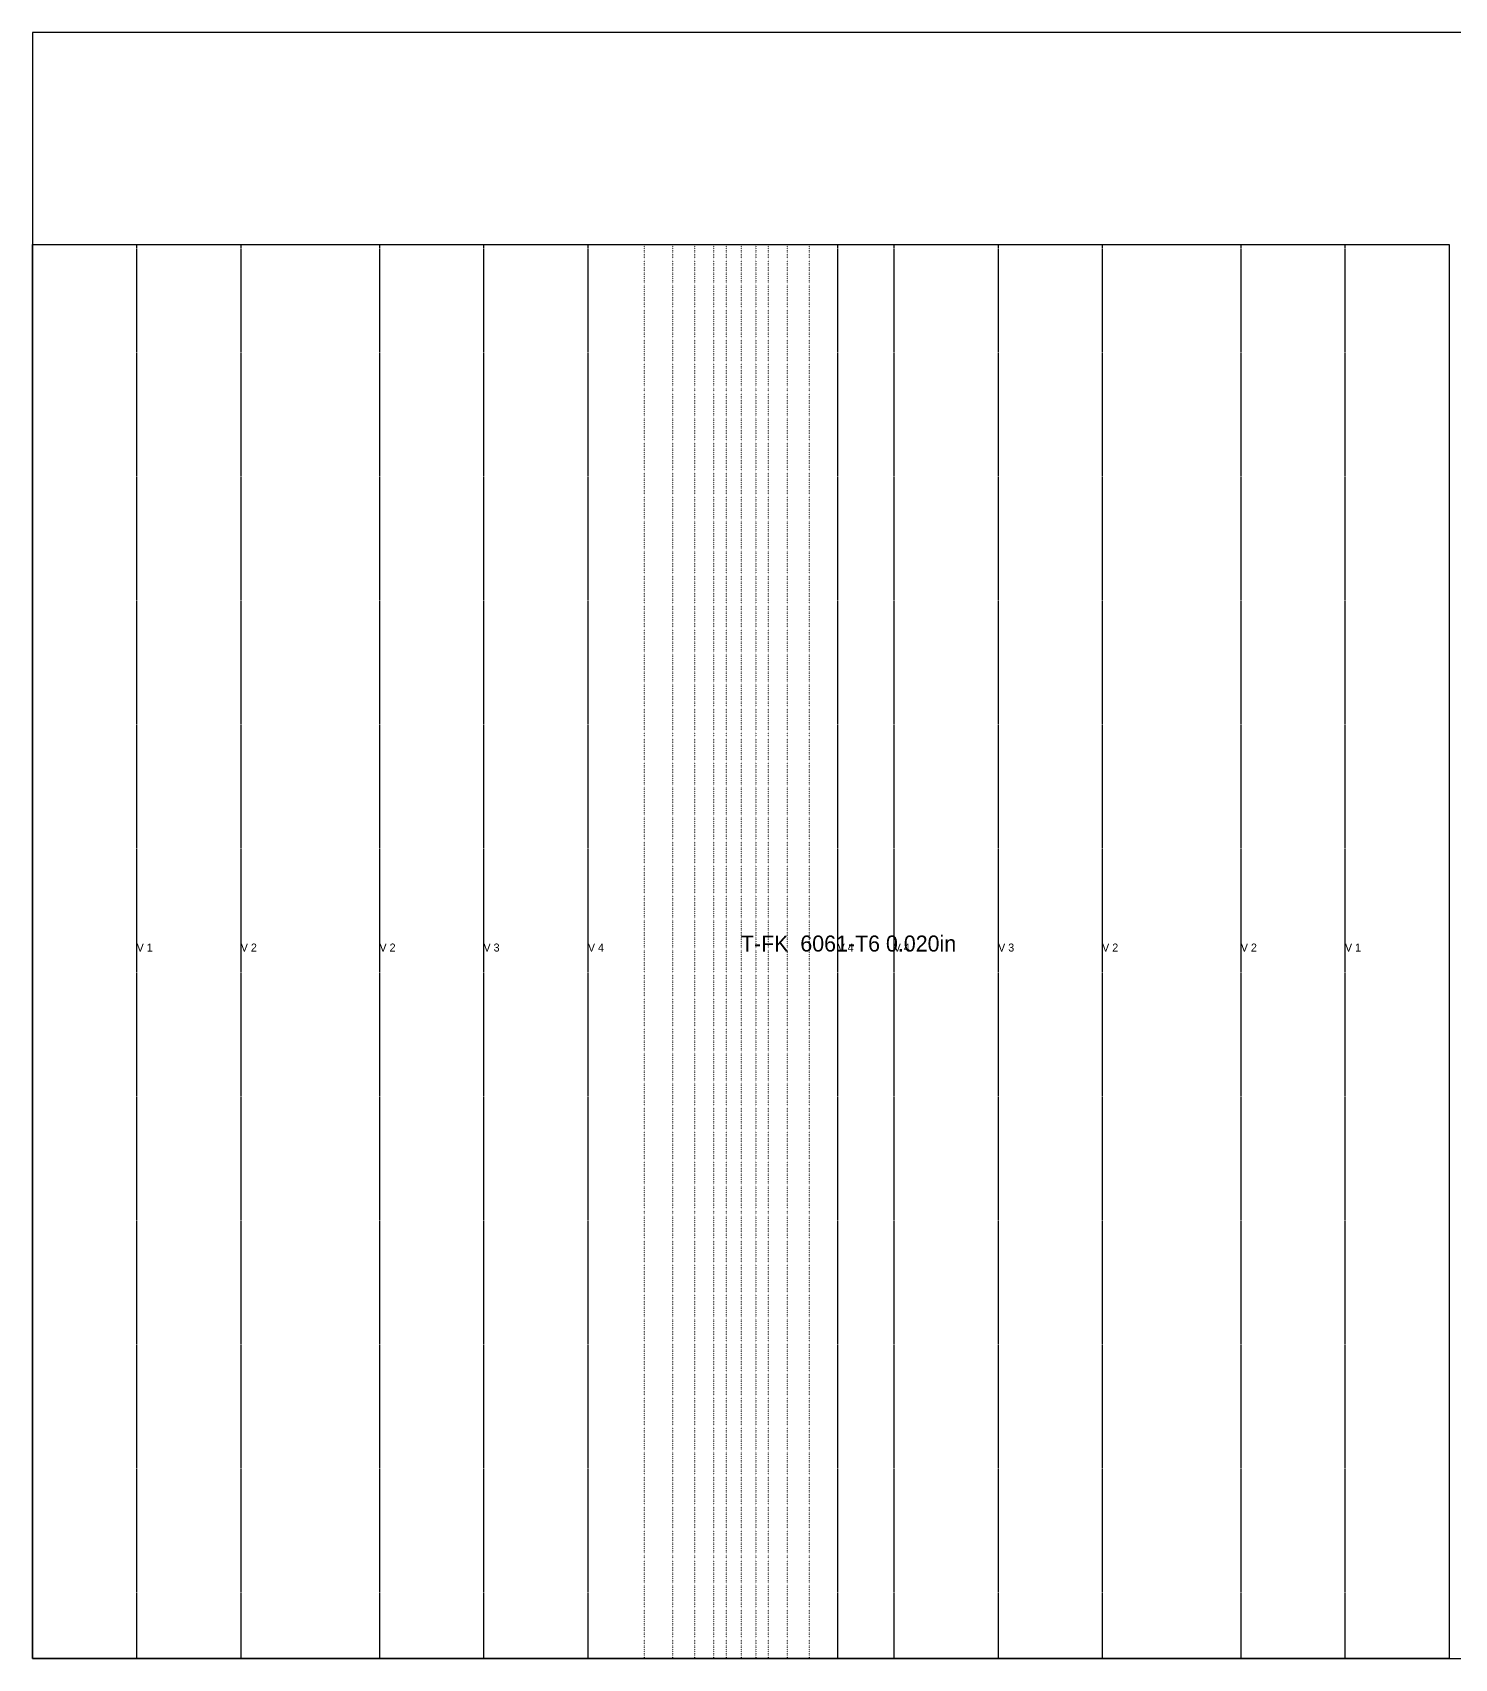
# Model space of a CAD drawing. Header units: millimetres. Extents: x 0 to 2537, y 0 to 1219.
# Drawn here: x 0 to 1066, y 0 to 1219 of the extents above; entities that cross this region are included whole.
import ezdxf

# ---------------------------------------------------------------- set-up
doc = ezdxf.new("R2010")
doc.units = ezdxf.units.MM
doc.linetypes.add('DASHED', pattern=[1.524, 1.27, -0.254])
doc.linetypes.add('DOT', pattern=[0.508, 0, -0.508])
for name, color, linetype in [('CUT', 7, 'CONTINUOUS'), ('ETCH', 8, 'CONTINUOUS'), ('ROLL', 3, 'DOT'), ('VALLEY', 1, 'DASHED')]:
    doc.layers.add(name, color=color, linetype=linetype)

msp = doc.modelspace()

# ---------------------------------------------------------------- linework, layer by layer
at = {"layer": 'CUT'}
msp.add_lwpolyline([(1062.3, 1060), (1062.3, 0), (0, 0), (0, 1060), (1062.3, 1060)], close=True, dxfattribs=at)
at = {"layer": 'ETCH'}
msp.add_lwpolyline([(0, 0), (2438, 0), (2438, 1219), (0, 1219)], close=True, dxfattribs=at)
at = {"layer": 'ROLL'}
for p, q in [((458.6, 1060), (458.6, 0)), ((480, 1060), (480, 0)), ((496.4, 1060), (496.4, 0)), ((510.6, 1060), (510.6, 0)), ((520.2, 1060), (520.2, 0)), ((531.4, 1060), (531.4, 0)), ((542.3, 1060), (542.3, 0)), ((551.7, 1060), (551.7, 0)), ((565.9, 1060), (565.9, 0)), ((582.3, 1060), (582.3, 0))]:
    msp.add_line(p, q, dxfattribs=at)
at = {"layer": 'VALLEY'}
for p, q in [((78.1, 1060), (78.1, 0)), ((156.2, 1060), (156.2, 0)), ((260.2, 1060), (260.2, 0)), ((338.2, 1060), (338.2, 0)), ((416.5, 1060), (416.5, 0)), ((603.7, 1060), (603.7, 0)), ((645.8, 1060), (645.8, 0)), ((724.1, 1060), (724.1, 0)), ((802.1, 1060), (802.1, 0)), ((906.1, 1060), (906.1, 0)), ((984.2, 1060), (984.2, 0))]:
    msp.add_line(p, q, dxfattribs=at)

# ---------------------------------------------------------------- texts
at = {"layer": 'ETCH'}
for s, height, p in [('T-FK  6061-T6 0.020in', 12, (531.2, 530)), ('V 1', 6, (78.1, 530)), ('V 2', 6, (156.2, 530)), ('V 2', 6, (260.2, 530)), ('V 3', 6, (338.2, 530)), ('V 4', 6, (416.5, 530)), ('V 4', 6, (603.7, 530)), ('V 4', 6, (645.8, 530)), ('V 3', 6, (724.1, 530)), ('V 2', 6, (802.1, 530)), ('V 2', 6, (906.1, 530)), ('V 1', 6, (984.2, 530))]:
    msp.add_text(s, height=height, dxfattribs=at).set_placement(p)

doc.saveas('drawing.dxf')
